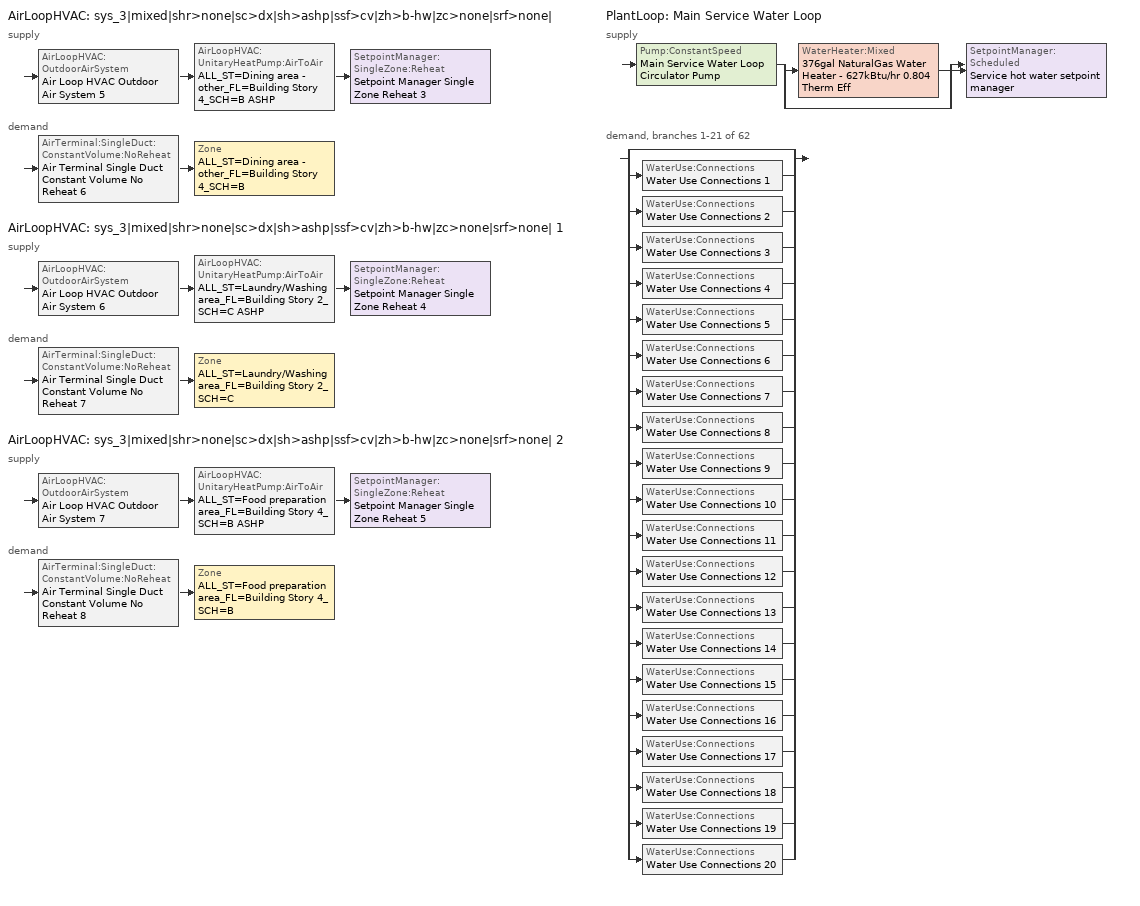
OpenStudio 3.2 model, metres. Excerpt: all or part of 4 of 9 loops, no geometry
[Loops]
AirLoopHVAC 'sys_3|mixed|shr>none|sc>dx|sh>ashp|ssf>cv|zh>b-hw|zc>none|srf>none|'
 supply: AirLoopHVAC:OutdoorAirSystem 'Air Loop HVAC Outdoor Air System 5' > AirLoopHVAC:UnitaryHeatPump:AirToAir 'ALL_ST=Dining area - other_FL=Building Story 4_SCH=B ASHP' > SetpointManager:SingleZone:Reheat 'Setpoint Manager Single Zone Reheat 3'
 demand: AirTerminal:SingleDuct:ConstantVolume:NoReheat 'Air Terminal Single Duct Constant Volume No Reheat 6' > Zone 'ALL_ST=Dining area - other_FL=Building Story 4_SCH=B'
AirLoopHVAC 'sys_3|mixed|shr>none|sc>dx|sh>ashp|ssf>cv|zh>b-hw|zc>none|srf>none| 1'
 supply: AirLoopHVAC:OutdoorAirSystem 'Air Loop HVAC Outdoor Air System 6' > AirLoopHVAC:UnitaryHeatPump:AirToAir 'ALL_ST=Laundry/Washing area_FL=Building Story 2_SCH=C ASHP' > SetpointManager:SingleZone:Reheat 'Setpoint Manager Single Zone Reheat 4'
 demand: AirTerminal:SingleDuct:ConstantVolume:NoReheat 'Air Terminal Single Duct Constant Volume No Reheat 7' > Zone 'ALL_ST=Laundry/Washing area_FL=Building Story 2_SCH=C'
AirLoopHVAC 'sys_3|mixed|shr>none|sc>dx|sh>ashp|ssf>cv|zh>b-hw|zc>none|srf>none| 2'
 supply: AirLoopHVAC:OutdoorAirSystem 'Air Loop HVAC Outdoor Air System 7' > AirLoopHVAC:UnitaryHeatPump:AirToAir 'ALL_ST=Food preparation area_FL=Building Story 4_SCH=B ASHP' > SetpointManager:SingleZone:Reheat 'Setpoint Manager Single Zone Reheat 5'
 demand: AirTerminal:SingleDuct:ConstantVolume:NoReheat 'Air Terminal Single Duct Constant Volume No Reheat 8' > Zone 'ALL_ST=Food preparation area_FL=Building Story 4_SCH=B'
PlantLoop 'Main Service Water Loop'
 supply: Pump:ConstantSpeed 'Main Service Water Loop Circulator Pump' > split
  | WaterHeater:Mixed '376gal NaturalGas Water Heater - 627kBtu/hr 0.804 Therm Eff'
  | bypass
  join > SetpointManager:Scheduled 'Service hot water setpoint manager'
 demand, branches 1-21 of 62: split
  | bypass
  | WaterUse:Connections 'Water Use Connections 1'
  | WaterUse:Connections 'Water Use Connections 2'
  | WaterUse:Connections 'Water Use Connections 3'
  | WaterUse:Connections 'Water Use Connections 4'
  | WaterUse:Connections 'Water Use Connections 5'
  | WaterUse:Connections 'Water Use Connections 6'
  | WaterUse:Connections 'Water Use Connections 7'
  | WaterUse:Connections 'Water Use Connections 8'
  | WaterUse:Connections 'Water Use Connections 9'
  | WaterUse:Connections 'Water Use Connections 10'
  | WaterUse:Connections 'Water Use Connections 11'
  | WaterUse:Connections 'Water Use Connections 12'
  | WaterUse:Connections 'Water Use Connections 13'
  | WaterUse:Connections 'Water Use Connections 14'
  | WaterUse:Connections 'Water Use Connections 15'
  | WaterUse:Connections 'Water Use Connections 16'
  | WaterUse:Connections 'Water Use Connections 17'
  | WaterUse:Connections 'Water Use Connections 18'
  | WaterUse:Connections 'Water Use Connections 19'
  | WaterUse:Connections 'Water Use Connections 20'
[Sizing:Zone] Zone Cooling Design Supply Air Temperature Input Method=TemperatureDifference; Zone Cooling Design Supply Air Temperature {C}=14; Zone Cooling Design Supply Air Temperature Difference {deltaC}=11; Zone Heating Design Supply Air Temperature Input Method=TemperatureDifference; Zone Heating Design Supply Air Temperature {C}=40; Zone Heating Design Supply Air Temperature Difference {deltaC}=21; Zone Cooling Design Supply Air Humidity Ratio {kg-H2O/kg-air}=0.0085; Zone Heating Design Supply Air Humidity Ratio {kg-H2O/kg-air}=0.008; Zone Heating Sizing Factor=1.3; Zone Cooling Sizing Factor=1; Cooling Design Air Flow Method=DesignDay; Heating Design Air Flow Method=DesignDay; Account for Dedicated Outdoor Air System=No; Dedicated Outdoor Air System Control Strategy=NeutralSupplyAir; Dedicated Outdoor Air Low Setpoint Temperature for Design {C}=autosize; Dedicated Outdoor Air High Setpoint Temperature for Design {C}=autosize
ALL_ST=Dining area - other_FL=Building Story 4_SCH=B; ALL_ST=Laundry/Washing area_FL=Building Story 2_SCH=C; ALL_ST=Food preparation area_FL=Building Story 4_SCH=B
[Zone equipment]
ALL_ST=Dining area - other_FL=Building Story 4_SCH=B: Zone HVAC Baseboard Convective Water 63, Air Terminal Single Duct Constant Volume No Reheat 6
ALL_ST=Laundry/Washing area_FL=Building Story 2_SCH=C: Zone HVAC Baseboard Convective Water 64, Air Terminal Single Duct Constant Volume No Reheat 7
ALL_ST=Food preparation area_FL=Building Story 4_SCH=B: Zone HVAC Baseboard Convective Water 65, Air Terminal Single Duct Constant Volume No Reheat 8
[PlantLoop]
Main Service Water Loop: Glycol Concentration=0; Maximum Loop Temperature {C}=60; Minimum Loop Temperature {C}=10; Plant Loop Volume {m3}=Autocalculate; Load Distribution Scheme=Optimal
[Sizing:Plant]
Main Service Water Loop: Loop Type=Heating; Design Loop Exit Temperature {C}=60; Loop Design Temperature Difference {deltaC}=5; Sizing Option=NonCoincident; Zone Timesteps in Averaging Window=1; Coincident Sizing Factor Mode=None
[AirLoopHVAC] Design Supply Air Flow Rate {m3/s}=autosize; Design Return Air Flow Fraction of Supply Air Flow=1
Name | Availability Schedule
sys_3|mixed|shr>none|sc>dx|sh>ashp|ssf>cv|zh>b-hw|zc>none|srf>none| | sys_3|mixed|shr>none|sc>dx|sh>ashp|ssf>cv|zh>b-hw|zc>none|srf>none| Occ Sch
sys_3|mixed|shr>none|sc>dx|sh>ashp|ssf>cv|zh>b-hw|zc>none|srf>none| 1 | sys_3|mixed|shr>none|sc>dx|sh>ashp|ssf>cv|zh>b-hw|zc>none|srf>none| 1 Occ Sch
sys_3|mixed|shr>none|sc>dx|sh>ashp|ssf>cv|zh>b-hw|zc>none|srf>none| 2 | sys_3|mixed|shr>none|sc>dx|sh>ashp|ssf>cv|zh>b-hw|zc>none|srf>none| 2 Occ Sch
[Sizing:System] Type of Load to Size On=Sensible; Design Outdoor Air Flow Rate {m3/s}=Autosize; Central Heating Maximum System Air Flow Ratio=1; Preheat Design Temperature {C}=7; Preheat Design Humidity Ratio {kg-H2O/kg-Air}=0.008; Precool Design Temperature {C}=13; Precool Design Humidity Ratio {kg-H2O/kg-Air}=0.008; Central Cooling Design Supply Air Temperature {C}=13; Central Heating Design Supply Air Temperature {C}=43; Sizing Option=NonCoincident; 100% Outdoor Air in Cooling=No; 100% Outdoor Air in Heating=No; Central Cooling Design Supply Air Humidity Ratio {kg-H2O/kg-Air}=0.0085; Central Heating Design Supply Air Humidity Ratio {kg-H2O/kg-Air}=0.008; Cooling Design Air Flow Method=DesignDay; Cooling Design Air Flow Rate {m3/s}=0; Heating Design Air Flow Method=DesignDay; Heating Design Air Flow Rate {m3/s}=0; System Outdoor Air Method=ZoneSum; Zone Maximum Outdoor Air Fraction=1; Cooling Supply Air Flow Rate Per Floor Area {m3/s-m2}=0.00996765; Cooling Fraction of Autosized Cooling Supply Air Flow Rate=1; Cooling Supply Air Flow Rate Per Unit Cooling Capacity {m3/s-W}=3.94755e-05; Heating Supply Air Flow Rate Per Floor Area {m3/s-m2}=0.00996765; Heating Fraction of Autosized Heating Supply Air Flow Rate=1; Heating Fraction of Autosized Cooling Supply Air Flow Rate=1; Heating Supply Air Flow Rate Per Unit Heating Capacity {m3/s-W}=3.15882e-05; Cooling Design Capacity Method=CoolingDesignCapacity; Cooling Design Capacity {W}=autosize; Cooling Design Capacity Per Floor Area {W/m2}=234.7; Fraction of Autosized Cooling Design Capacity=1; Heating Design Capacity Method=HeatingDesignCapacity; Heating Design Capacity {W}=autosize; Heating Design Capacity Per Floor Area {W/m2}=157; Fraction of Autosized Heating Design Capacity=1; Central Cooling Capacity Control Method=OnOff
sys_3|mixed|shr>none|sc>dx|sh>ashp|ssf>cv|zh>b-hw|zc>none|srf>none|; sys_3|mixed|shr>none|sc>dx|sh>ashp|ssf>cv|zh>b-hw|zc>none|srf>none| 1; sys_3|mixed|shr>none|sc>dx|sh>ashp|ssf>cv|zh>b-hw|zc>none|srf>none| 2
[Coil:Heating:DX:SingleSpeed] Availability Schedule=Always On Discrete; Rated Air Flow Rate {m3/s}=Autosize; Rated Supply Fan Power Per Volume Flow Rate {W/(m3/s)}=773.3; Total Heating Capacity Function of Temperature Curve=DXHEAT-NECB2011-REF-CAPFT; Total Heating Capacity Function of Flow Fraction Curve=DXHEAT-NECB2011-REF-CAPFFLOW; Energy Input Ratio Function of Temperature Curve=DXHEAT-NECB2011-REF-EIRFT; Energy Input Ratio Function of Flow Fraction Curve=DXHEAT-NECB2011-REF-EIRFFLOW; Part Load Fraction Correlation Curve=DXHEAT-NECB2011-REF-PLFFPLR; Minimum Outdoor Dry-Bulb Temperature for Compressor Operation {C}=-10; Defrost Strategy=Resistive; Defrost Control=Timed; Defrost Time Period Fraction=0.166667; Resistive Defrost Heater Capacity {W}=2000
Name | Rated Total Heating Capacity {W} | Rated COP {W/W}
CoilHeatingDXSingleSpeed_dx 4 198 Clg kBtu/hr 3.2COPH | 57920 | 3.492
CoilHeatingDXSingleSpeed_dx 5 38 Clg kBtu/hr 3.1COPH | 11130.8 | 3.30963
CoilHeatingDXSingleSpeed_dx 6 46 Clg kBtu/hr 3.1COPH | 13604.4 | 3.3135
[Coil:Cooling:DX:SingleSpeed] Availability Schedule=Always On Discrete; Rated Total Cooling Capacity {W}=autosize; Rated Sensible Heat Ratio=autosize; Rated Air Flow Rate {m3/s}=autosize; Rated Evaporator Fan Power Per Volume Flow Rate {W/(m3/s)}=773.3; Total Cooling Capacity Function of Temperature Curve=DXCOOL-NECB2011-REF-CAPFT; Total Cooling Capacity Function of Flow Fraction Curve=DXCOOL-NECB2011-REF-CAPFFLOW; Energy Input Ratio Function of Temperature Curve=DXCOOL-NECB2011-REF-COOLEIRFT; Energy Input Ratio Function of Flow Fraction Curve=DXCOOL-NECB2011-REF-COOLEIRFFLOW; Part Load Fraction Correlation Curve=DXCOOL-NECB2011-REF-COOLPLFFPLR; Minimum Outdoor Dry-Bulb Temperature for Compressor Operation {C}=-25; Condenser Type=AirCooled; Evaporative Condenser Effectiveness=0; Evaporative Condenser Air Flow Rate {m3/s}=Autosize; Evaporative Condenser Pump Rated Power Consumption {W}=Autosize; Crankcase Heater Capacity {W}=0; Maximum Outdoor Dry-Bulb Temperature for Crankcase Heater Operation {C}=0; Basin Heater Capacity {W/K}=0; Basin Heater Setpoint Temperature {C}=10
Name | Rated COP {W/W}
CoilCoolingDXSingleSpeed_dx 4 273kBtu/hr 9.3EER | 3.23281
CoilCoolingDXSingleSpeed_dx 5 52kBtu/hr 10.0EER; CoilCoolingDXSingleSpeed_dx 6 64kBtu/hr 10.0EER | 3.46588
[Controller:OutdoorAir] Minimum Outdoor Air Flow Rate {m3/s}=autosize; Maximum Outdoor Air Flow Rate {m3/s}=Autosize; Economizer Control Action Type=ModulateFlow; Lockout Type=NoLockout; Minimum Limit Type=FixedMinimum; High Humidity Control=No; Heat Recovery Bypass Control Type=BypassWhenWithinEconomizerLimits
Name | Economizer Control Type | Minimum Outdoor Air Schedule | Controller Mechanical Ventilation | Economizer Maximum Limit Dry-Bulb Temperature {C} | Economizer Maximum Limit Enthalpy {J/kg} | Economizer Minimum Limit Dry-Bulb Temperature {C}
Controller Outdoor Air 5 | DifferentialEnthalpy | sys_3|mixed|shr>none|sc>dx|sh>ashp|ssf>cv|zh>b-hw|zc>none|srf>none| Occ Sch | Controller Mechanical Ventilation 5
Controller Outdoor Air 6 | NoEconomizer | sys_3|mixed|shr>none|sc>dx|sh>ashp|ssf>cv|zh>b-hw|zc>none|srf>none| 1 Occ Sch | Controller Mechanical Ventilation 6 | 28 | 64000 | -100
Controller Outdoor Air 7 | NoEconomizer | sys_3|mixed|shr>none|sc>dx|sh>ashp|ssf>cv|zh>b-hw|zc>none|srf>none| 2 Occ Sch | Controller Mechanical Ventilation 7 | 28 | 64000 | -100
[Controller:MechanicalVentilation] Availability Schedule=Always On Discrete; System Outdoor Air Method=ZoneSum
Controller Mechanical Ventilation 5; Controller Mechanical Ventilation 6; Controller Mechanical Ventilation 7
[AirLoopHVAC:OutdoorAirSystem]
Name | Controller
Air Loop HVAC Outdoor Air System 5 | Controller Outdoor Air 5
Air Loop HVAC Outdoor Air System 6 | Controller Outdoor Air 6
Air Loop HVAC Outdoor Air System 7 | Controller Outdoor Air 7
[Coil:Heating:Gas] Availability Schedule=Always On Discrete; Nominal Capacity {W}=AutoSize; Parasitic Electric Load {W}=0; Part Load Fraction Correlation Curve=FURNACE-EFFPLR-NECB2011; Parasitic Gas Load {W}=0
Name | Gas Burner Efficiency
Coil Heating Gas 60 | 0.81
Coil Heating Gas 61; Coil Heating Gas 62 | 0.924
[Fan:OnOff] Availability Schedule=Always On Discrete; Fan Total Efficiency=0.39975; Maximum Flow Rate {m3/s}=autosize; Motor Efficiency=0.615; Motor In Airstream Fraction=1
Name | Pressure Rise {Pa} | Fan Power Ratio Function of Speed Ratio Curve | Fan Efficiency Ratio Function of Speed Ratio Curve
Fan On Off 3 | 1110.94 | Fan On Off Power Curve 2 | Fan On Off Efficiency Curve 2
Fan On Off 4 | 622.722 | Fan On Off Power Curve 3 | Fan On Off Efficiency Curve 3
Fan On Off 5 | 622.722 | Fan On Off Power Curve 4 | Fan On Off Efficiency Curve 4
[AirLoopHVAC:UnitaryHeatPump:AirToAir] Availability Schedule=Always On Discrete; Supply Air Flow Rate During Cooling Operation {m3/s}=Autosize; Supply Air Flow Rate During Heating Operation {m3/s}=Autosize; Maximum Supply Air Temperature from Supplemental Heater {C}=Autosize
Name | Controlling Zone or Thermostat Location | Supply Air Fan | Heating Coil | Cooling Coil | Supplemental Heating Coil | Supply Air Fan Operating Mode Schedule
ALL_ST=Dining area - other_FL=Building Story 4_SCH=B ASHP | ALL_ST=Dining area - other_FL=Building Story 4_SCH=B | Fan On Off 3 | CoilHeatingDXSingleSpeed_dx 4 198 Clg kBtu/hr 3.2COPH | CoilCoolingDXSingleSpeed_dx 4 273kBtu/hr 9.3EER | Coil Heating Gas 60 | sys_3|mixed|shr>none|sc>dx|sh>ashp|ssf>cv|zh>b-hw|zc>none|srf>none| Occ Sch
ALL_ST=Laundry/Washing area_FL=Building Story 2_SCH=C ASHP | ALL_ST=Laundry/Washing area_FL=Building Story 2_SCH=C | Fan On Off 4 | CoilHeatingDXSingleSpeed_dx 5 38 Clg kBtu/hr 3.1COPH | CoilCoolingDXSingleSpeed_dx 5 52kBtu/hr 10.0EER | Coil Heating Gas 61 | sys_3|mixed|shr>none|sc>dx|sh>ashp|ssf>cv|zh>b-hw|zc>none|srf>none| 1 Occ Sch
ALL_ST=Food preparation area_FL=Building Story 4_SCH=B ASHP | ALL_ST=Food preparation area_FL=Building Story 4_SCH=B | Fan On Off 5 | CoilHeatingDXSingleSpeed_dx 6 46 Clg kBtu/hr 3.1COPH | CoilCoolingDXSingleSpeed_dx 6 64kBtu/hr 10.0EER | Coil Heating Gas 62 | sys_3|mixed|shr>none|sc>dx|sh>ashp|ssf>cv|zh>b-hw|zc>none|srf>none| 2 Occ Sch
[SetpointManager:SingleZone:Reheat] Minimum Supply Air Temperature {C}=13; Maximum Supply Air Temperature {C}=43
Name | Control Zone
Setpoint Manager Single Zone Reheat 3 | ALL_ST=Dining area - other_FL=Building Story 4_SCH=B
Setpoint Manager Single Zone Reheat 4 | ALL_ST=Laundry/Washing area_FL=Building Story 2_SCH=C
Setpoint Manager Single Zone Reheat 5 | ALL_ST=Food preparation area_FL=Building Story 4_SCH=B
[AirTerminal:SingleDuct:ConstantVolume:NoReheat] Availability Schedule=Always On Discrete; Maximum Air Flow Rate {m3/s}=AutoSize
Air Terminal Single Duct Constant Volume No Reheat 6; Air Terminal Single Duct Constant Volume No Reheat 7; Air Terminal Single Duct Constant Volume No Reheat 8
[SetpointManager:Scheduled]
Service hot water setpoint manager: Control Variable=Temperature; Schedule=Service Water Loop Temp - 140F
[Pump:ConstantSpeed]
Main Service Water Loop Circulator Pump: Rated Flow Rate {m3/s}=autosize; Rated Pump Head {Pa}=890283; Rated Power Consumption {W}=autosize; Motor Efficiency=0.865; Fraction of Motor Inefficiencies to Fluid Stream=0; Pump Control Type=Intermittent; Design Power Sizing Method=PowerPerFlowPerPressure; Design Electric Power per Unit Flow Rate {W/(m3/s)}=348701.1; Design Shaft Power per Unit Flow Rate per Unit Head {W-s/m3-Pa}=1.28205
[WaterHeater:Mixed]
376gal NaturalGas Water Heater - 627kBtu/hr 0.804 Therm Eff: Tank Volume {m3}=1.42181; Setpoint Temperature Schedule=Service Water Loop Temp - 140F; Deadband Temperature Difference {deltaC}=2; Maximum Temperature Limit {C}=60; Heater Control Type=Cycle; Heater Maximum Capacity {W}=183709; Heater Fuel Type=NaturalGas; Heater Thermal Efficiency=0.803721; Part Load Factor Curve=SWH-EFFFPLR-NECB2011; Off Cycle Parasitic Fuel Consumption Rate {W}=122.494; Off Cycle Parasitic Fuel Type=NaturalGas; Off Cycle Parasitic Heat Fraction to Tank=0.8; On Cycle Parasitic Fuel Consumption Rate {W}=122.494; On Cycle Parasitic Fuel Type=NaturalGas; On Cycle Parasitic Heat Fraction to Tank=0; Ambient Temperature Indicator=Schedule; Ambient Temperature Schedule=Water Heater Ambient Temp Schedule - 70.0f; Off Cycle Loss Coefficient to Ambient Temperature {W/K}=17.5766; On Cycle Loss Coefficient to Ambient Temperature {W/K}=17.5766; Use Side Effectiveness=1; Source Side Effectiveness=1; Use Side Design Flow Rate {m3/s}=autosize; Source Side Design Flow Rate {m3/s}=autosize; Indirect Water Heating Recovery Time {hr}=1.5; Source Side Flow Control Mode=IndirectHeatPrimarySetpoint
[WaterHeater:Sizing]
376gal NaturalGas Water Heater - 627kBtu/hr 0.804 Therm Eff: Design Mode=PeakDraw; Time Storage Can Meet Peak Draw {hr}=0.538503; Time for Tank Recovery {hr}=0; Nominal Tank Volume for Autosizing Plant Connections {m3}=1
[WaterUse:Connections] Drain Water Heat Exchanger Type=None; Drain Water Heat Exchanger Destination=Plant
Name | Water Use Equipment Name 1
Water Use Connections 1 | Banquet_flr_6 Service Water Use 0.34gal/min
Water Use Connections 2 | Cafe_flr_1 Service Water Use 0.02gal/min
Water Use Connections 3 | Dining_flr_6 Service Water Use 0.34gal/min
Water Use Connections 4 | Kitchen_flr_6 Service Water Use 0.05gal/min
Water Use Connections 5 | Laundry_flr_1 Service Water Use 0.02gal/min
Water Use Connections 6 | Lobby_flr_1 Service Water Use 0.33gal/min
Water Use Connections 7 | Retail_1_flr_1 Service Water Use 0.01gal/min
Water Use Connections 8 | Retail_2_flr_1 Service Water Use 0.01gal/min
Water Use Connections 9 | Room_1_flr_3 Service Water Use 0.08gal/min
Water Use Connections 10 | Room_1_flr_6 Service Water Use 0.08gal/min
Water Use Connections 11 | Room_2_flr_3 Service Water Use 0.08gal/min
Water Use Connections 12 | Room_2_flr_6 Service Water Use 0.08gal/min
Water Use Connections 13 | Room_3_0_flr_3 Service Water Use 0.05gal/min
Water Use Connections 14 | Room_3_10_flr_3 Service Water Use 0.05gal/min
Water Use Connections 15 | Room_3_11_flr_3 Service Water Use 0.05gal/min
Water Use Connections 16 | Room_3_12_flr_3 Service Water Use 0.05gal/min
Water Use Connections 17 | Room_3_13_flr_3 Service Water Use 0.05gal/min
Water Use Connections 18 | Room_3_14_flr_3 Service Water Use 0.05gal/min
Water Use Connections 19 | Room_3_15_flr_3 Service Water Use 0.05gal/min
Water Use Connections 20 | Room_3_16_flr_3 Service Water Use 0.05gal/min
[WaterUse:Equipment:Definition]
Name | Peak Flow Rate {m3/s} | Target Temperature Schedule | Sensible Fraction Schedule | Latent Fraction Schedule
Banquet_flr_6 Service Water Use Def 0.34gal/min | 2.11381e-05 | Schedule Ruleset 5 | Schedule Ruleset 3 | Schedule Ruleset 4
Cafe_flr_1 Service Water Use Def 0.02gal/min | 1.50463e-06 | Schedule Ruleset 8 | Schedule Ruleset 6 | Schedule Ruleset 7
Dining_flr_6 Service Water Use Def 0.34gal/min | 2.11381e-05 | Schedule Ruleset 11 | Schedule Ruleset 9 | Schedule Ruleset 10
Kitchen_flr_6 Service Water Use Def 0.05gal/min | 3.29204e-06 | Schedule Ruleset 14 | Schedule Ruleset 12 | Schedule Ruleset 13
Laundry_flr_1 Service Water Use Def 0.02gal/min | 1.24346e-06 | Schedule Ruleset 17 | Schedule Ruleset 15 | Schedule Ruleset 16
Lobby_flr_1 Service Water Use Def 0.33gal/min | 2.08442e-05 | Schedule Ruleset 20 | Schedule Ruleset 18 | Schedule Ruleset 19
Retail_1_flr_1 Service Water Use Def 0.01gal/min | 4.74976e-07 | Schedule Ruleset 23 | Schedule Ruleset 21 | Schedule Ruleset 22
Retail_2_flr_1 Service Water Use Def 0.01gal/min | 5.50024e-07 | Schedule Ruleset 26 | Schedule Ruleset 24 | Schedule Ruleset 25
Room_1_flr_3 Service Water Use Def 0.08gal/min | 4.97412e-06 | Schedule Ruleset 29 | Schedule Ruleset 27 | Schedule Ruleset 28
Room_1_flr_6 Service Water Use Def 0.08gal/min | 4.97412e-06 | Schedule Ruleset 32 | Schedule Ruleset 30 | Schedule Ruleset 31
Room_2_flr_3 Service Water Use Def 0.08gal/min | 4.97354e-06 | Schedule Ruleset 35 | Schedule Ruleset 33 | Schedule Ruleset 34
Room_2_flr_6 Service Water Use Def 0.08gal/min | 4.97354e-06 | Schedule Ruleset 38 | Schedule Ruleset 36 | Schedule Ruleset 37
Room_3_0_flr_3 Service Water Use Def 0.05gal/min | 3.12604e-06 | Schedule Ruleset 41 | Schedule Ruleset 39 | Schedule Ruleset 40
Room_3_10_flr_3 Service Water Use Def 0.05gal/min | 3.12604e-06 | Schedule Ruleset 44 | Schedule Ruleset 42 | Schedule Ruleset 43
Room_3_11_flr_3 Service Water Use Def 0.05gal/min | 3.12604e-06 | Schedule Ruleset 47 | Schedule Ruleset 45 | Schedule Ruleset 46
Room_3_12_flr_3 Service Water Use Def 0.05gal/min | 3.12604e-06 | Schedule Ruleset 50 | Schedule Ruleset 48 | Schedule Ruleset 49
Room_3_13_flr_3 Service Water Use Def 0.05gal/min | 3.12604e-06 | Schedule Ruleset 53 | Schedule Ruleset 51 | Schedule Ruleset 52
Room_3_14_flr_3 Service Water Use Def 0.05gal/min | 3.12604e-06 | Schedule Ruleset 56 | Schedule Ruleset 54 | Schedule Ruleset 55
Room_3_15_flr_3 Service Water Use Def 0.05gal/min | 3.12604e-06 | Schedule Ruleset 59 | Schedule Ruleset 57 | Schedule Ruleset 58
Room_3_16_flr_3 Service Water Use Def 0.05gal/min | 3.12604e-06 | Schedule Ruleset 62 | Schedule Ruleset 60 | Schedule Ruleset 61
[WaterUse:Equipment]
Name | Water Use Equipment Definition | Space | Flow Rate Fraction Schedule
Banquet_flr_6 Service Water Use 0.34gal/min | Banquet_flr_6 Service Water Use Def 0.34gal/min | Banquet_Flr_6 | NECB-B-Service Water Heating
Cafe_flr_1 Service Water Use 0.02gal/min | Cafe_flr_1 Service Water Use Def 0.02gal/min | Cafe_Flr_1 | NECB-C-Service Water Heating
Dining_flr_6 Service Water Use 0.34gal/min | Dining_flr_6 Service Water Use Def 0.34gal/min | Dining_Flr_6 | NECB-B-Service Water Heating
Kitchen_flr_6 Service Water Use 0.05gal/min | Kitchen_flr_6 Service Water Use Def 0.05gal/min | Kitchen_Flr_6 | NECB-B-Service Water Heating
Laundry_flr_1 Service Water Use 0.02gal/min | Laundry_flr_1 Service Water Use Def 0.02gal/min | Laundry_Flr_1 | NECB-C-Service Water Heating
Lobby_flr_1 Service Water Use 0.33gal/min | Lobby_flr_1 Service Water Use Def 0.33gal/min | Lobby_Flr_1 | NECB-H-Service Water Heating
Retail_1_flr_1 Service Water Use 0.01gal/min | Retail_1_flr_1 Service Water Use Def 0.01gal/min | Retail_1_Flr_1 | NECB-C-Service Water Heating
Retail_2_flr_1 Service Water Use 0.01gal/min | Retail_2_flr_1 Service Water Use Def 0.01gal/min | Retail_2_Flr_1 | NECB-C-Service Water Heating
Room_1_flr_3 Service Water Use 0.08gal/min | Room_1_flr_3 Service Water Use Def 0.08gal/min | Room_1_Flr_3 | NECB-F-Service Water Heating
Room_1_flr_6 Service Water Use 0.08gal/min | Room_1_flr_6 Service Water Use Def 0.08gal/min | Room_1_Flr_6 | NECB-F-Service Water Heating
Room_2_flr_3 Service Water Use 0.08gal/min | Room_2_flr_3 Service Water Use Def 0.08gal/min | Room_2_Flr_3 | NECB-F-Service Water Heating
Room_2_flr_6 Service Water Use 0.08gal/min | Room_2_flr_6 Service Water Use Def 0.08gal/min | Room_2_Flr_6 | NECB-F-Service Water Heating
Room_3_0_flr_3 Service Water Use 0.05gal/min | Room_3_0_flr_3 Service Water Use Def 0.05gal/min | Room_3_0_Flr_3 | NECB-F-Service Water Heating
Room_3_10_flr_3 Service Water Use 0.05gal/min | Room_3_10_flr_3 Service Water Use Def 0.05gal/min | Room_3_10_Flr_3 | NECB-F-Service Water Heating
Room_3_11_flr_3 Service Water Use 0.05gal/min | Room_3_11_flr_3 Service Water Use Def 0.05gal/min | Room_3_11_Flr_3 | NECB-F-Service Water Heating
Room_3_12_flr_3 Service Water Use 0.05gal/min | Room_3_12_flr_3 Service Water Use Def 0.05gal/min | Room_3_12_Flr_3 | NECB-F-Service Water Heating
Room_3_13_flr_3 Service Water Use 0.05gal/min | Room_3_13_flr_3 Service Water Use Def 0.05gal/min | Room_3_13_Flr_3 | NECB-F-Service Water Heating
Room_3_14_flr_3 Service Water Use 0.05gal/min | Room_3_14_flr_3 Service Water Use Def 0.05gal/min | Room_3_14_Flr_3 | NECB-F-Service Water Heating
Room_3_15_flr_3 Service Water Use 0.05gal/min | Room_3_15_flr_3 Service Water Use Def 0.05gal/min | Room_3_15_Flr_3 | NECB-F-Service Water Heating
Room_3_16_flr_3 Service Water Use 0.05gal/min | Room_3_16_flr_3 Service Water Use Def 0.05gal/min | Room_3_16_Flr_3 | NECB-F-Service Water Heating
[Schedule:Ruleset]
Service Water Loop Temp - 140F: Default Day Schedule=Service Water Loop Temp - 140F Default
Water Heater Ambient Temp Schedule - 70.0f: Default Day Schedule=Water Heater Ambient Temp Schedule - 70.0f Default
Schedule Ruleset 3: Default Day Schedule=Schedule Day 7
Schedule Ruleset 4: Default Day Schedule=Schedule Day 8
Schedule Ruleset 5: Default Day Schedule=Schedule Day 9
NECB-B-Service Water Heating: Default Day Schedule=NECB-B-Service Water Heating Default
Schedule Ruleset 6: Default Day Schedule=Schedule Day 10
Schedule Ruleset 7: Default Day Schedule=Schedule Day 11
Schedule Ruleset 8: Default Day Schedule=Schedule Day 12
NECB-C-Service Water Heating: Default Day Schedule=NECB-C-Service Water Heating Default
Schedule Ruleset 9: Default Day Schedule=Schedule Day 13
Schedule Ruleset 10: Default Day Schedule=Schedule Day 14
Schedule Ruleset 11: Default Day Schedule=Schedule Day 15
Schedule Ruleset 12: Default Day Schedule=Schedule Day 16
Schedule Ruleset 13: Default Day Schedule=Schedule Day 17
Schedule Ruleset 14: Default Day Schedule=Schedule Day 18
Schedule Ruleset 15: Default Day Schedule=Schedule Day 19
Schedule Ruleset 16: Default Day Schedule=Schedule Day 20
Schedule Ruleset 17: Default Day Schedule=Schedule Day 21
Schedule Ruleset 18: Default Day Schedule=Schedule Day 22
Schedule Ruleset 19: Default Day Schedule=Schedule Day 23
Schedule Ruleset 20: Default Day Schedule=Schedule Day 24
NECB-H-Service Water Heating: Default Day Schedule=NECB-H-Service Water Heating Default
Schedule Ruleset 21: Default Day Schedule=Schedule Day 25
Schedule Ruleset 22: Default Day Schedule=Schedule Day 26
Schedule Ruleset 23: Default Day Schedule=Schedule Day 27
Schedule Ruleset 24: Default Day Schedule=Schedule Day 28
Schedule Ruleset 25: Default Day Schedule=Schedule Day 29
Schedule Ruleset 26: Default Day Schedule=Schedule Day 30
Schedule Ruleset 27: Default Day Schedule=Schedule Day 31
Schedule Ruleset 28: Default Day Schedule=Schedule Day 32
Schedule Ruleset 29: Default Day Schedule=Schedule Day 33
NECB-F-Service Water Heating: Default Day Schedule=NECB-F-Service Water Heating Default
Schedule Ruleset 30: Default Day Schedule=Schedule Day 34
Schedule Ruleset 31: Default Day Schedule=Schedule Day 35
Schedule Ruleset 32: Default Day Schedule=Schedule Day 36
Schedule Ruleset 33: Default Day Schedule=Schedule Day 37
Schedule Ruleset 34: Default Day Schedule=Schedule Day 38
Schedule Ruleset 35: Default Day Schedule=Schedule Day 39
Schedule Ruleset 36: Default Day Schedule=Schedule Day 40
Schedule Ruleset 37: Default Day Schedule=Schedule Day 41
Schedule Ruleset 38: Default Day Schedule=Schedule Day 42
Schedule Ruleset 39: Default Day Schedule=Schedule Day 43
Schedule Ruleset 40: Default Day Schedule=Schedule Day 44
Schedule Ruleset 41: Default Day Schedule=Schedule Day 45
Schedule Ruleset 42: Default Day Schedule=Schedule Day 46
Schedule Ruleset 43: Default Day Schedule=Schedule Day 47
Schedule Ruleset 44: Default Day Schedule=Schedule Day 48
Schedule Ruleset 45: Default Day Schedule=Schedule Day 49
Schedule Ruleset 46: Default Day Schedule=Schedule Day 50
Schedule Ruleset 47: Default Day Schedule=Schedule Day 51
Schedule Ruleset 48: Default Day Schedule=Schedule Day 52
Schedule Ruleset 49: Default Day Schedule=Schedule Day 53
Schedule Ruleset 50: Default Day Schedule=Schedule Day 54
Schedule Ruleset 51: Default Day Schedule=Schedule Day 55
Schedule Ruleset 52: Default Day Schedule=Schedule Day 56
Schedule Ruleset 53: Default Day Schedule=Schedule Day 57
Schedule Ruleset 54: Default Day Schedule=Schedule Day 58
Schedule Ruleset 55: Default Day Schedule=Schedule Day 59
Schedule Ruleset 56: Default Day Schedule=Schedule Day 60
Schedule Ruleset 57: Default Day Schedule=Schedule Day 61
Schedule Ruleset 58: Default Day Schedule=Schedule Day 62
Schedule Ruleset 59: Default Day Schedule=Schedule Day 63
Schedule Ruleset 60: Default Day Schedule=Schedule Day 64
Schedule Ruleset 61: Default Day Schedule=Schedule Day 65
Schedule Ruleset 62: Default Day Schedule=Schedule Day 66
sys_3|mixed|shr>none|sc>dx|sh>ashp|ssf>cv|zh>b-hw|zc>none|srf>none| Occ Sch: Default Day Schedule=sys_3|mixed|shr>none|sc>dx|sh>ashp|ssf>cv|zh>b-hw|zc>none|srf>none| Occ Sch Default; Summer Design Day Schedule=sys_3|mixed|shr>none|sc>dx|sh>ashp|ssf>cv|zh>b-hw|zc>none|srf>none| Occ Sch Summer Design Day; Winter Design Day Schedule=sys_3|mixed|shr>none|sc>dx|sh>ashp|ssf>cv|zh>b-hw|zc>none|srf>none| Occ Sch Winter Design Day
sys_3|mixed|shr>none|sc>dx|sh>ashp|ssf>cv|zh>b-hw|zc>none|srf>none| 1 Occ Sch: Default Day Schedule=sys_3|mixed|shr>none|sc>dx|sh>ashp|ssf>cv|zh>b-hw|zc>none|srf>none| 1 Occ Sch Default; Summer Design Day Schedule=sys_3|mixed|shr>none|sc>dx|sh>ashp|ssf>cv|zh>b-hw|zc>none|srf>none| 1 Occ Sch Summer Design Day; Winter Design Day Schedule=sys_3|mixed|shr>none|sc>dx|sh>ashp|ssf>cv|zh>b-hw|zc>none|srf>none| 1 Occ Sch Winter Design Day
sys_3|mixed|shr>none|sc>dx|sh>ashp|ssf>cv|zh>b-hw|zc>none|srf>none| 2 Occ Sch: Default Day Schedule=sys_3|mixed|shr>none|sc>dx|sh>ashp|ssf>cv|zh>b-hw|zc>none|srf>none| 2 Occ Sch Default; Summer Design Day Schedule=sys_3|mixed|shr>none|sc>dx|sh>ashp|ssf>cv|zh>b-hw|zc>none|srf>none| 2 Occ Sch Summer Design Day; Winter Design Day Schedule=sys_3|mixed|shr>none|sc>dx|sh>ashp|ssf>cv|zh>b-hw|zc>none|srf>none| 2 Occ Sch Winter Design Day
[Schedule:Day]
Service Water Loop Temp - 140F Default; Schedule Day 9; Schedule Day 12; Schedule Day 15; Schedule Day 18; Schedule Day 21; Schedule Day 24; Schedule Day 27; Schedule Day 30; Schedule Day 33; Schedule Day 36; Schedule Day 39; Schedule Day 42; Schedule Day 45; Schedule Day 48; Schedule Day 51; Schedule Day 54; Schedule Day 57; Schedule Day 60; Schedule Day 63; Schedule Day 66: 24, 0, 60
Water Heater Ambient Temp Schedule - 70.0f Default: 24, 0, 21.1111
Schedule Day 7; Schedule Day 10; Schedule Day 13; Schedule Day 16; Schedule Day 19; Schedule Day 22; Schedule Day 25; Schedule Day 28; Schedule Day 31; Schedule Day 34; Schedule Day 37; Schedule Day 40; Schedule Day 43; Schedule Day 46; Schedule Day 49; Schedule Day 52; Schedule Day 55; Schedule Day 58; Schedule Day 61; Schedule Day 64: 24, 0, 0.2
Schedule Day 8; Schedule Day 11; Schedule Day 14; Schedule Day 17; Schedule Day 20; Schedule Day 23; Schedule Day 26; Schedule Day 29; Schedule Day 32; Schedule Day 35; Schedule Day 38; Schedule Day 41; Schedule Day 44; Schedule Day 47; Schedule Day 50; Schedule Day 53; Schedule Day 56; Schedule Day 59; Schedule Day 62; Schedule Day 65: 24, 0, 0.05
NECB-B-Service Water Heating Default; NECB-B-Service Water Heating Default|Wkdy Day: 1, 0, 0.6, 2, 0, 0.5, 9, 0, 0.05, 11, 0, 0.7, 12, 0, 0.4, 13, 0, 0.5, 15, 0, 0.6, 16, 0, 0.4, 18, 0, 0.3, 19, 0, 0.4, 20, 0, 0.5, 22, 0, 0.8, 24, 0, 0.9
NECB-B-Service Water Heating Sat Day: 1, 0, 0.7, 2, 0, 0.6, 9, 0, 0.05, 11, 0, 0.7, 12, 0, 0.4, 13, 0, 0.5, 15, 0, 0.6, 16, 0, 0.4, 18, 0, 0.3, 19, 0, 0.4, 20, 0, 0.5, 22, 0, 0.8, 24, 0, 0.9
NECB-B-Service Water Heating Sun|Hol Day: 1, 0, 0.5, 2, 0, 0.6, 9, 0, 0.05, 11, 0, 0.7, 12, 0, 0.4, 13, 0, 0.5, 15, 0, 0.6, 16, 0, 0.4, 18, 0, 0.3, 19, 0, 0.4, 20, 0, 0.5, 22, 0, 0.8, 24, 0, 0.5
NECB-C-Service Water Heating Default; NECB-C-Service Water Heating Default|Wkdy Day: 8, 0, 0.05, 9, 0, 0.1, 10, 0, 0.2, 11, 0, 0.3, 12, 0, 0.4, 16, 0, 0.8, 17, 0, 0.6, 18, 0, 0.4, 19, 0, 0.3, 21, 0, 0.2, 24, 0, 0.05
NECB-C-Service Water Heating Sat Day: 8, 0, 0.05, 9, 0, 0.1, 10, 0, 0.2, 11, 0, 0.3, 12, 0, 0.5, 16, 0, 0.9, 17, 0, 0.7, 18, 0, 0.5, 19, 0, 0.3, 21, 0, 0.2, 24, 0, 0.05
NECB-C-Service Water Heating Sun|Hol Day: 8, 0, 0.05, 9, 0, 0.1, 10, 0, 0.2, 11, 0, 0.3, 12, 0, 0.5, 17, 0, 0.9, 18, 0, 0.5, 19, 0, 0.3, 24, 0, 0.05
NECB-H-Service Water Heating Default; NECB-H-Service Water Heating Default|Wkdy Day; NECB-H-Service Water Heating Sat Day; NECB-H-Service Water Heating Sun|Hol Day: 24, 0, 0.9
NECB-F-Service Water Heating Default; NECB-F-Service Water Heating Default|Wkdy Day; NECB-F-Service Water Heating Sat Day; NECB-F-Service Water Heating Sun|Hol Day: 1, 0, 0.35, 2, 0, 0.21, 3, 0, 0.14, 5, 0, 0.07, 6, 0, 0.14, 7, 0, 0.28, 8, 0, 0.42, 9, 0, 0.63, 10, 0, 0.49, 12, 0, 0.35, 13, 0, 0.28, 14, 0, 0.35, 15, 0, 0.28, 19, 0, 0.21, 20, 0, 0.35, 24, 0, 0.49
sys_3|mixed|shr>none|sc>dx|sh>ashp|ssf>cv|zh>b-hw|zc>none|srf>none| Occ Sch Default; sys_3|mixed|shr>none|sc>dx|sh>ashp|ssf>cv|zh>b-hw|zc>none|srf>none| 2 Occ Sch Default: 1, 0, 1, 10, 0, 0, 24, 0, 1
sys_3|mixed|shr>none|sc>dx|sh>ashp|ssf>cv|zh>b-hw|zc>none|srf>none| Occ Sch Winter Design Day; sys_3|mixed|shr>none|sc>dx|sh>ashp|ssf>cv|zh>b-hw|zc>none|srf>none| Occ Sch Summer Design Day; sys_3|mixed|shr>none|sc>dx|sh>ashp|ssf>cv|zh>b-hw|zc>none|srf>none| 1 Occ Sch Winter Design Day; sys_3|mixed|shr>none|sc>dx|sh>ashp|ssf>cv|zh>b-hw|zc>none|srf>none| 1 Occ Sch Summer Design Day; sys_3|mixed|shr>none|sc>dx|sh>ashp|ssf>cv|zh>b-hw|zc>none|srf>none| 2 Occ Sch Winter Design Day; sys_3|mixed|shr>none|sc>dx|sh>ashp|ssf>cv|zh>b-hw|zc>none|srf>none| 2 Occ Sch Summer Design Day: 24, 0, 1
sys_3|mixed|shr>none|sc>dx|sh>ashp|ssf>cv|zh>b-hw|zc>none|srf>none| Occ Sch Saturday; sys_3|mixed|shr>none|sc>dx|sh>ashp|ssf>cv|zh>b-hw|zc>none|srf>none| 2 Occ Sch Saturday: 2, 0, 1, 10, 0, 0, 24, 0, 1
sys_3|mixed|shr>none|sc>dx|sh>ashp|ssf>cv|zh>b-hw|zc>none|srf>none| Occ Sch Sunday; sys_3|mixed|shr>none|sc>dx|sh>ashp|ssf>cv|zh>b-hw|zc>none|srf>none| 2 Occ Sch Sunday: 1, 0, 0, 2, 0, 1, 11, 0, 0, 23, 0, 1, 24, 0, 0
sys_3|mixed|shr>none|sc>dx|sh>ashp|ssf>cv|zh>b-hw|zc>none|srf>none| 1 Occ Sch Default: 9, 0, 0, 21, 0, 1, 24, 0, 0
sys_3|mixed|shr>none|sc>dx|sh>ashp|ssf>cv|zh>b-hw|zc>none|srf>none| 1 Occ Sch Sunday: 9, 0, 0, 19, 0, 1, 24, 0, 0
[Schedule:Rule] Date Specification Type=DateRange; Start Month=1; Start Day=1; End Month=12; End Day=31
Name | Schedule Ruleset | Rule Order | Day Schedule | Apply Monday | Apply Tuesday | Apply Wednesday | Apply Thursday | Apply Friday | Apply Saturday | Apply Sunday
Schedule Rule 98 | NECB-B-Service Water Heating | 2 | NECB-B-Service Water Heating Default|Wkdy Day | Yes | Yes | Yes | Yes | Yes
Schedule Rule 99 | NECB-B-Service Water Heating | 1 | NECB-B-Service Water Heating Sat Day |  |  |  |  |  | Yes
Schedule Rule 100 | NECB-B-Service Water Heating | 0 | NECB-B-Service Water Heating Sun|Hol Day |  |  |  |  |  |  | Yes
Schedule Rule 101 | NECB-C-Service Water Heating | 2 | NECB-C-Service Water Heating Default|Wkdy Day | Yes | Yes | Yes | Yes | Yes
Schedule Rule 102 | NECB-C-Service Water Heating | 1 | NECB-C-Service Water Heating Sat Day |  |  |  |  |  | Yes
Schedule Rule 103 | NECB-C-Service Water Heating | 0 | NECB-C-Service Water Heating Sun|Hol Day |  |  |  |  |  |  | Yes
Schedule Rule 104 | NECB-H-Service Water Heating | 2 | NECB-H-Service Water Heating Default|Wkdy Day | Yes | Yes | Yes | Yes | Yes
Schedule Rule 105 | NECB-H-Service Water Heating | 1 | NECB-H-Service Water Heating Sat Day |  |  |  |  |  | Yes
Schedule Rule 106 | NECB-H-Service Water Heating | 0 | NECB-H-Service Water Heating Sun|Hol Day |  |  |  |  |  |  | Yes
Schedule Rule 107 | NECB-F-Service Water Heating | 2 | NECB-F-Service Water Heating Default|Wkdy Day | Yes | Yes | Yes | Yes | Yes
Schedule Rule 108 | NECB-F-Service Water Heating | 1 | NECB-F-Service Water Heating Sat Day |  |  |  |  |  | Yes
Schedule Rule 109 | NECB-F-Service Water Heating | 0 | NECB-F-Service Water Heating Sun|Hol Day |  |  |  |  |  |  | Yes
sys_3|mixed|shr>none|sc>dx|sh>ashp|ssf>cv|zh>b-hw|zc>none|srf>none| Occ Sch Saturday Rule | sys_3|mixed|shr>none|sc>dx|sh>ashp|ssf>cv|zh>b-hw|zc>none|srf>none| Occ Sch | 1 | sys_3|mixed|shr>none|sc>dx|sh>ashp|ssf>cv|zh>b-hw|zc>none|srf>none| Occ Sch Saturday |  |  |  |  |  | Yes
sys_3|mixed|shr>none|sc>dx|sh>ashp|ssf>cv|zh>b-hw|zc>none|srf>none| Occ Sch Sunday Rule | sys_3|mixed|shr>none|sc>dx|sh>ashp|ssf>cv|zh>b-hw|zc>none|srf>none| Occ Sch | 0 | sys_3|mixed|shr>none|sc>dx|sh>ashp|ssf>cv|zh>b-hw|zc>none|srf>none| Occ Sch Sunday |  |  |  |  |  |  | Yes
sys_3|mixed|shr>none|sc>dx|sh>ashp|ssf>cv|zh>b-hw|zc>none|srf>none| 1 Occ Sch Sunday Rule | sys_3|mixed|shr>none|sc>dx|sh>ashp|ssf>cv|zh>b-hw|zc>none|srf>none| 1 Occ Sch | 0 | sys_3|mixed|shr>none|sc>dx|sh>ashp|ssf>cv|zh>b-hw|zc>none|srf>none| 1 Occ Sch Sunday |  |  |  |  |  |  | Yes
sys_3|mixed|shr>none|sc>dx|sh>ashp|ssf>cv|zh>b-hw|zc>none|srf>none| 2 Occ Sch Saturday Rule | sys_3|mixed|shr>none|sc>dx|sh>ashp|ssf>cv|zh>b-hw|zc>none|srf>none| 2 Occ Sch | 1 | sys_3|mixed|shr>none|sc>dx|sh>ashp|ssf>cv|zh>b-hw|zc>none|srf>none| 2 Occ Sch Saturday |  |  |  |  |  | Yes
sys_3|mixed|shr>none|sc>dx|sh>ashp|ssf>cv|zh>b-hw|zc>none|srf>none| 2 Occ Sch Sunday Rule | sys_3|mixed|shr>none|sc>dx|sh>ashp|ssf>cv|zh>b-hw|zc>none|srf>none| 2 Occ Sch | 0 | sys_3|mixed|shr>none|sc>dx|sh>ashp|ssf>cv|zh>b-hw|zc>none|srf>none| 2 Occ Sch Sunday |  |  |  |  |  |  | Yes
[Schedule:Constant]
Always On Discrete: Value=1
[Curve:Cubic]
Name | Coefficient1 Constant | Coefficient2 x | Coefficient3 x**2 | Coefficient4 x**3 | Minimum Value of x | Maximum Value of x
Fan On Off Efficiency Curve 2; Fan On Off Efficiency Curve 3; Fan On Off Efficiency Curve 4 | 1 | 0 | 0 | 0 | 0 | 1
DXHEAT-NECB2011-REF-CAPFT | 0.729009 | 0.0319275 | 0.000136404 | -8.748e-06 | -20 | 20
DXHEAT-NECB2011-REF-CAPFFLOW | 0.84 | 0.16 | 0 | 0 | 0.5 | 1.5
DXHEAT-NECB2011-REF-EIRFT | 1.2183 | -0.03612 | 0.00142 | -2.68e-05 | -20 | 20
DXHEAT-NECB2011-REF-PLFFPLR | 0.3696 | 2.3362 | -2.9577 | 1.2596 | 0.7 | 1
DXCOOL-NECB2011-REF-COOLPLFFPLR | 0.0277 | 4.9151 | -8.184 | 4.2702 | 0.7 | 1
SWH-EFFFPLR-NECB2011 | 0.7576 | 1.0071 | -1.4443 | 0.6844 | 0 | 1
FURNACE-EFFPLR-NECB2011 | 0.722 | 0.8211 | -1.0396 | 0.5 | 0 | 1
[Curve:Quadratic]
Name | Coefficient1 Constant | Coefficient2 x | Coefficient3 x**2 | Minimum Value of x | Maximum Value of x
DXHEAT-NECB2011-REF-EIRFFLOW | 1.3824 | -0.4336 | 0.0512 | 0 | 1
DXCOOL-NECB2011-REF-CAPFFLOW | 0.8 | 0.2 | 0 | 0.5 | 1.5
DXCOOL-NECB2011-REF-COOLEIRFFLOW | 1.1552 | -0.1808 | 0.0256 | 0.5 | 1.5
[Curve:Biquadratic] Minimum Value of x=13; Maximum Value of x=24; Minimum Value of y=24; Maximum Value of y=46
Name | Coefficient1 Constant | Coefficient2 x | Coefficient3 x**2 | Coefficient4 y | Coefficient5 y**2 | Coefficient6 x*y
DXCOOL-NECB2011-REF-CAPFT | 0.867905 | 0.0142459 | 0.00055436 | -0.0075575 | 3.3e-05 | -0.0001918
DXCOOL-NECB2011-REF-COOLEIRFT | 0.114171 | 0.0281822 | -0.0004199 | 0.0214108 | 0.000161028 | -0.000679104
[Curve:Exponent] Coefficient1 Constant=1; Coefficient2 Constant=0; Coefficient3 Constant=0; Minimum Value of x=0; Maximum Value of x=1
Fan On Off Power Curve 2; Fan On Off Power Curve 3; Fan On Off Power Curve 4
